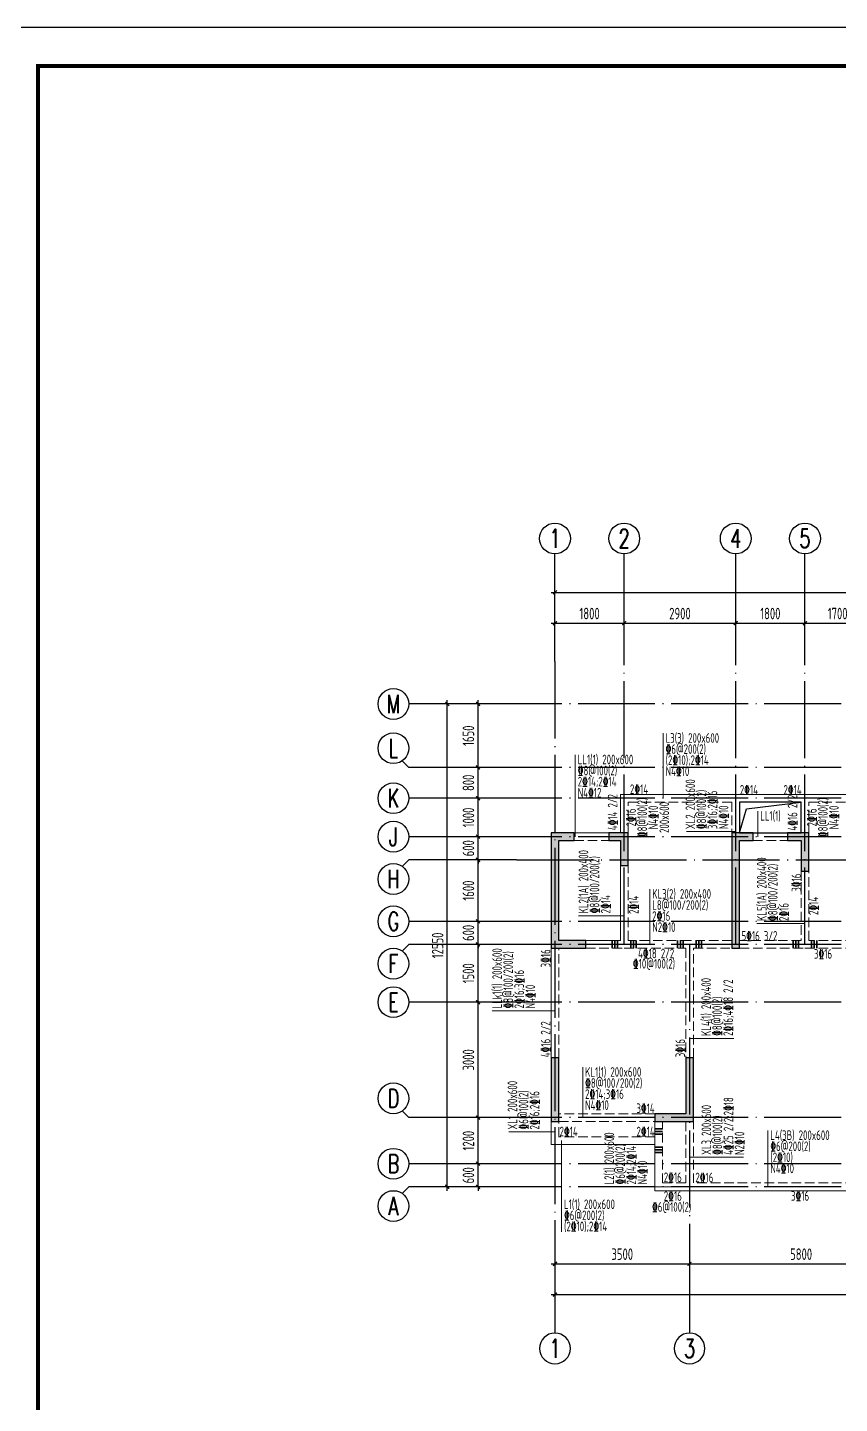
# Model space of a CAD drawing. Extents: x -1712635 to -854203, y -534641 to -21985.
# Drawn here: x -1145597 to -1124486, y -372919 to -337158 of the extents above; entities that cross this region are included whole.
import ezdxf
from ezdxf.enums import TextEntityAlignment as Align

# ---------------------------------------------------------------- set-up
doc = ezdxf.new("R2010")
doc.units = 0
doc.header["$LTSCALE"] = 1000
doc.linetypes.add('DASH', pattern=[0.35, 0.25, -0.1])
doc.linetypes.add('DOTE', pattern=[2.42, 2, -0.2, 0.02, -0.2])
doc.layers.get('0').update_dxf_attribs({"linetype": 'CONTINUOUS'})
doc.layers.get('Defpoints').update_dxf_attribs({"linetype": 'CONTINUOUS'})
for name, color, linetype in [('-TK', 7, 'CONTINUOUS'), ('A-AXIS', 1, 'CONTINUOUS'), ('A-DOTE', 10, 'DOTE'), ('AXIS_NUM', 7, 'CONTINUOUS'), ('S-D洞口', 4, 'CONTINUOUS'), ('S-L主梁线', 4, 'DASH'), ('S-L梁编号', 6, 'CONTINUOUS'), ('S-L梁配筋', 7, 'CONTINUOUS'), ('S-Q墙填充', 252, 'CONTINUOUS'), ('S-Q墙实线', 6, 'CONTINUOUS'), ('S-Y一般标注', 3, 'CONTINUOUS')]:
    doc.layers.add(name, color=color, linetype=linetype)
doc.layers.add('梁附加箍筋', color=1, linetype='CONTINUOUS', lineweight=35)
doc.styles.add('TSSD_Axis', font='complex.shx', dxfattribs={"width": 0.7, "bigfont": 'hztxt.shx'})
doc.styles.add('TSSD_DIMENSION', font='Tssdeng.shx', dxfattribs={"width": 0.7, "bigfont": 'tssdchn.shx'})
doc.styles.add('TSSD_REIN', font='tssdeng.shx', dxfattribs={"width": 0.7, "height": 300, "bigfont": 'tssdchn.shx'})
doc.dimstyles.new('TSSD_100_100', dxfattribs={"dimtxt": 300, "dimasz": 100, "dimexe": 100, "dimexo": 250, "dimgap": 100, "dimtad": 1, "dimdec": 0, "dimzin": 0, "dimdsep": 46, "dimtxsty": 'TSSD_DIMENSION', "dimblk": 'ARCHTICK', "dimcen": 0, "dimdle": 100, "dimclrt": 7, "dimadec": 0, "dimazin": 0, "dimtfac": 1, "dimtdec": 0, "dimtix": 1, "dimtmove": 2, "dimatfit": 3, "dimldrblk": 'ARCHTICK', "dimfxl": 0, "dimtolj": 1, "dimtzin": 0, "dimarcsym": 0})

# ---------------------------------------------------------------- blocks, each defined once
blk = doc.blocks.new('A1')
blk.add_lwpolyline([(0, 59400), (0, 0), (84100, 0), (84100, 59400)], close=True)
at = {"const_width": 100}
blk.add_lwpolyline([(2500, 58400), (2500, 1000), (83100, 1000), (83100, 58400)], close=True, dxfattribs=at)
blk = doc.blocks.new('ts_axno')
at = {"color": 0, "linetype": 'ByBlock', "lineweight": -2}
blk.add_circle((0, 0), 0.5, dxfattribs=at)
at = {"color": 0, "linetype": 'ByBlock', "lineweight": -2, "style": 'TSSD_Axis', "width": 0.7}
blk.add_attdef('A', text='', height=0.6, dxfattribs=at).set_placement((0, 0), align=Align.MIDDLE_CENTER)
blk = doc.blocks.new('_ArchTick')
at = {"color": 0, "const_width": 0.35}
blk.add_lwpolyline([(-0.5, -0.5), (0.5, 0.5)], dxfattribs=at)
blk = doc.blocks.new('*D117')
at = {"layer": 'Defpoints', "color": 0}
for p in [(6400, 19250), (4600, 18250), (6400, 18250)]:
    blk.add_point(p, dxfattribs=at)
at = {"layer": 'S-Y一般标注', "color": 0, "lineweight": -2}
for p, q in [((4600, 18500), (4600, 19350)), ((6400, 18500), (6400, 19350)), ((4500, 19250), (6500, 19250))]:
    blk.add_line(p, q, dxfattribs=at)
at = {"layer": 'S-Y一般标注', "color": 0, "lineweight": -2, "xscale": 100, "yscale": 100, "zscale": 100, "rotation": 180}
blk.add_blockref('_ArchTick', (4600, 19250), dxfattribs=at)
at = {"layer": 'S-Y一般标注', "color": 0, "lineweight": -2, "xscale": 100, "yscale": 100, "zscale": 100}
blk.add_blockref('_ArchTick', (6400, 19250), dxfattribs=at)
at = {"layer": 'S-Y一般标注', "color": 7, "insert": (5500, 19500), "char_height": 300, "attachment_point": 5, "style": 'TSSD_DIMENSION'}
blk.add_mtext('\\A1;1800', dxfattribs=at)
blk = doc.blocks.new('*D118')
at = {"layer": 'Defpoints', "color": 0}
for p in [(9300, 19250), (6400, 18250), (9300, 18250)]:
    blk.add_point(p, dxfattribs=at)
at = {"layer": 'S-Y一般标注', "color": 0, "lineweight": -2}
for p, q in [((6400, 18500), (6400, 19350)), ((9300, 18500), (9300, 19350)), ((6300, 19250), (9400, 19250))]:
    blk.add_line(p, q, dxfattribs=at)
at = {"layer": 'S-Y一般标注', "color": 0, "lineweight": -2, "xscale": 100, "yscale": 100, "zscale": 100, "rotation": 180}
blk.add_blockref('_ArchTick', (6400, 19250), dxfattribs=at)
at = {"layer": 'S-Y一般标注', "color": 0, "lineweight": -2, "xscale": 100, "yscale": 100, "zscale": 100}
blk.add_blockref('_ArchTick', (9300, 19250), dxfattribs=at)
at = {"layer": 'S-Y一般标注', "color": 7, "insert": (7850, 19500), "char_height": 300, "attachment_point": 5, "style": 'TSSD_DIMENSION'}
blk.add_mtext('\\A1;2900', dxfattribs=at)
blk = doc.blocks.new('*D119')
at = {"layer": 'Defpoints', "color": 0}
for p in [(11100, 19250), (9300, 18250), (11100, 18250)]:
    blk.add_point(p, dxfattribs=at)
at = {"layer": 'S-Y一般标注', "color": 0, "lineweight": -2}
for p, q in [((9300, 18500), (9300, 19350)), ((11100, 18500), (11100, 19350)), ((9200, 19250), (11200, 19250))]:
    blk.add_line(p, q, dxfattribs=at)
at = {"layer": 'S-Y一般标注', "color": 0, "lineweight": -2, "xscale": 100, "yscale": 100, "zscale": 100, "rotation": 180}
blk.add_blockref('_ArchTick', (9300, 19250), dxfattribs=at)
at = {"layer": 'S-Y一般标注', "color": 0, "lineweight": -2, "xscale": 100, "yscale": 100, "zscale": 100}
blk.add_blockref('_ArchTick', (11100, 19250), dxfattribs=at)
at = {"layer": 'S-Y一般标注', "color": 7, "insert": (10200, 19500), "char_height": 300, "attachment_point": 5, "style": 'TSSD_DIMENSION'}
blk.add_mtext('\\A1;1800', dxfattribs=at)
blk = doc.blocks.new('*D120')
at = {"layer": 'Defpoints', "color": 0}
for p in [(12800, 19250), (11100, 18250), (12800, 18250)]:
    blk.add_point(p, dxfattribs=at)
at = {"layer": 'S-Y一般标注', "color": 0, "lineweight": -2}
for p, q in [((11100, 18500), (11100, 19350)), ((12800, 18500), (12800, 19350)), ((11000, 19250), (12900, 19250))]:
    blk.add_line(p, q, dxfattribs=at)
at = {"layer": 'S-Y一般标注', "color": 0, "lineweight": -2, "xscale": 100, "yscale": 100, "zscale": 100, "rotation": 180}
blk.add_blockref('_ArchTick', (11100, 19250), dxfattribs=at)
at = {"layer": 'S-Y一般标注', "color": 0, "lineweight": -2, "xscale": 100, "yscale": 100, "zscale": 100}
blk.add_blockref('_ArchTick', (12800, 19250), dxfattribs=at)
at = {"layer": 'S-Y一般标注', "color": 7, "insert": (11950, 19500), "char_height": 300, "attachment_point": 5, "style": 'TSSD_DIMENSION'}
blk.add_mtext('\\A1;1700', dxfattribs=at)
blk = doc.blocks.new('*D139')
at = {"layer": 'Defpoints', "color": 0}
for p in [(54600, 20050), (4600, 18250), (54600, 18250)]:
    blk.add_point(p, dxfattribs=at)
at = {"layer": 'S-Y一般标注', "color": 0, "lineweight": -2}
for p, q in [((4500, 20050), (54700, 20050)), ((4600, 18500), (4600, 20150)), ((54600, 18500), (54600, 20150))]:
    blk.add_line(p, q, dxfattribs=at)
at = {"layer": 'S-Y一般标注', "color": 0, "lineweight": -2, "xscale": 100, "yscale": 100, "zscale": 100, "rotation": 180}
blk.add_blockref('_ArchTick', (4600, 20050), dxfattribs=at)
at = {"layer": 'S-Y一般标注', "color": 0, "lineweight": -2, "xscale": 100, "yscale": 100, "zscale": 100}
blk.add_blockref('_ArchTick', (54600, 20050), dxfattribs=at)
at = {"layer": 'S-Y一般标注', "color": 7, "insert": (29600, 20300), "char_height": 300, "attachment_point": 5, "style": 'TSSD_DIMENSION'}
blk.add_mtext('\\A1;50000', dxfattribs=at)
blk = doc.blocks.new('*D140')
at = {"layer": 'Defpoints', "color": 0}
for p in [(2600, 5200), (3600, 5200), (3600, 4600)]:
    blk.add_point(p, dxfattribs=at)
at = {"layer": 'S-Y一般标注', "color": 0, "lineweight": -2}
for p, q in [((3350, 5200), (2500, 5200)), ((2600, 5200), (2600, 5300)), ((2600, 4600), (2600, 5200)), ((3350, 4600), (2500, 4600)), ((2600, 4600), (2600, 4500))]:
    blk.add_line(p, q, dxfattribs=at)
at = {"layer": 'S-Y一般标注', "color": 0, "lineweight": -2, "xscale": 100, "yscale": 100, "zscale": 100}
for p, rotation in [((2600, 5200), 270), ((2600, 4600), 90)]:
    blk.add_blockref('_ArchTick', p, dxfattribs=dict(at, rotation=rotation))
at = {"layer": 'S-Y一般标注', "color": 7, "insert": (2350, 4900), "char_height": 300, "attachment_point": 5, "rotation": 90, "style": 'TSSD_DIMENSION'}
blk.add_mtext('\\A1;600', dxfattribs=at)
blk = doc.blocks.new('*D141')
at = {"layer": 'Defpoints', "color": 0}
for p in [(2600, 10900), (3600, 10900), (3600, 9400)]:
    blk.add_point(p, dxfattribs=at)
at = {"layer": 'S-Y一般标注', "color": 0, "lineweight": -2}
for p, q in [((3350, 10900), (2500, 10900)), ((2600, 9300), (2600, 11000)), ((3350, 9400), (2500, 9400))]:
    blk.add_line(p, q, dxfattribs=at)
at = {"layer": 'S-Y一般标注', "color": 0, "lineweight": -2, "xscale": 100, "yscale": 100, "zscale": 100}
for p, rotation in [((2600, 10900), 90), ((2600, 9400), 270)]:
    blk.add_blockref('_ArchTick', p, dxfattribs=dict(at, rotation=rotation))
at = {"layer": 'S-Y一般标注', "color": 7, "insert": (2350, 10150), "char_height": 300, "attachment_point": 5, "rotation": 90, "style": 'TSSD_DIMENSION'}
blk.add_mtext('\\A1;1500', dxfattribs=at)
blk = doc.blocks.new('*D142')
at = {"layer": 'Defpoints', "color": 0}
for p in [(2600, 11500), (3600, 11500), (3600, 10900)]:
    blk.add_point(p, dxfattribs=at)
at = {"layer": 'S-Y一般标注', "color": 0, "lineweight": -2}
for p, q in [((3350, 11500), (2500, 11500)), ((2600, 11500), (2600, 11600)), ((2600, 10900), (2600, 11500)), ((3350, 10900), (2500, 10900)), ((2600, 10900), (2600, 10800))]:
    blk.add_line(p, q, dxfattribs=at)
at = {"layer": 'S-Y一般标注', "color": 0, "lineweight": -2, "xscale": 100, "yscale": 100, "zscale": 100}
for p, rotation in [((2600, 11500), 270), ((2600, 10900), 90)]:
    blk.add_blockref('_ArchTick', p, dxfattribs=dict(at, rotation=rotation))
at = {"layer": 'S-Y一般标注', "color": 7, "insert": (2350, 11200), "char_height": 300, "attachment_point": 5, "rotation": 90, "style": 'TSSD_DIMENSION'}
blk.add_mtext('\\A1;600', dxfattribs=at)
blk = doc.blocks.new('*D143')
at = {"layer": 'Defpoints', "color": 0}
for p in [(2600, 13100), (3600, 13100), (3600, 11500)]:
    blk.add_point(p, dxfattribs=at)
at = {"layer": 'S-Y一般标注', "color": 0, "lineweight": -2}
for p, q in [((3350, 13100), (2500, 13100)), ((2600, 11400), (2600, 13200)), ((3350, 11500), (2500, 11500))]:
    blk.add_line(p, q, dxfattribs=at)
at = {"layer": 'S-Y一般标注', "color": 0, "lineweight": -2, "xscale": 100, "yscale": 100, "zscale": 100}
for p, rotation in [((2600, 13100), 90), ((2600, 11500), 270)]:
    blk.add_blockref('_ArchTick', p, dxfattribs=dict(at, rotation=rotation))
at = {"layer": 'S-Y一般标注', "color": 7, "insert": (2350, 12300), "char_height": 300, "attachment_point": 5, "rotation": 90, "style": 'TSSD_DIMENSION'}
blk.add_mtext('\\A1;1600', dxfattribs=at)
blk = doc.blocks.new('*D144')
at = {"layer": 'Defpoints', "color": 0}
for p in [(2600, 13700), (3600, 13700), (3600, 13100)]:
    blk.add_point(p, dxfattribs=at)
at = {"layer": 'S-Y一般标注', "color": 0, "lineweight": -2}
for p, q in [((3350, 13700), (2500, 13700)), ((2600, 13700), (2600, 13800)), ((2600, 13100), (2600, 13700)), ((3350, 13100), (2500, 13100)), ((2600, 13100), (2600, 13000))]:
    blk.add_line(p, q, dxfattribs=at)
at = {"layer": 'S-Y一般标注', "color": 0, "lineweight": -2, "xscale": 100, "yscale": 100, "zscale": 100}
for p, rotation in [((2600, 13700), 270), ((2600, 13100), 90)]:
    blk.add_blockref('_ArchTick', p, dxfattribs=dict(at, rotation=rotation))
at = {"layer": 'S-Y一般标注', "color": 7, "insert": (2350, 13400), "char_height": 300, "attachment_point": 5, "rotation": 90, "style": 'TSSD_DIMENSION'}
blk.add_mtext('\\A1;600', dxfattribs=at)
blk = doc.blocks.new('*D145')
at = {"layer": 'Defpoints', "color": 0}
for p in [(2600, 14700), (3600, 14700), (3600, 13700)]:
    blk.add_point(p, dxfattribs=at)
at = {"layer": 'S-Y一般标注', "color": 0, "lineweight": -2}
for p, q in [((3350, 14700), (2500, 14700)), ((2600, 13600), (2600, 14800)), ((3350, 13700), (2500, 13700))]:
    blk.add_line(p, q, dxfattribs=at)
at = {"layer": 'S-Y一般标注', "color": 0, "lineweight": -2, "xscale": 100, "yscale": 100, "zscale": 100}
for p, rotation in [((2600, 14700), 90), ((2600, 13700), 270)]:
    blk.add_blockref('_ArchTick', p, dxfattribs=dict(at, rotation=rotation))
at = {"layer": 'S-Y一般标注', "color": 7, "insert": (2350, 14200), "char_height": 300, "attachment_point": 5, "rotation": 90, "style": 'TSSD_DIMENSION'}
blk.add_mtext('\\A1;1000', dxfattribs=at)
blk = doc.blocks.new('*D146')
at = {"layer": 'Defpoints', "color": 0}
for p in [(1800, 17150), (3600, 17150), (3600, 4600)]:
    blk.add_point(p, dxfattribs=at)
at = {"layer": 'S-Y一般标注', "color": 0, "lineweight": -2}
for p, q in [((1800, 4500), (1800, 17250)), ((3350, 17150), (1700, 17150)), ((3350, 4600), (1700, 4600))]:
    blk.add_line(p, q, dxfattribs=at)
at = {"layer": 'S-Y一般标注', "color": 0, "lineweight": -2, "xscale": 100, "yscale": 100, "zscale": 100}
for p, rotation in [((1800, 17150), 90), ((1800, 4600), 270)]:
    blk.add_blockref('_ArchTick', p, dxfattribs=dict(at, rotation=rotation))
at = {"layer": 'S-Y一般标注', "color": 7, "insert": (1550, 10875), "char_height": 300, "attachment_point": 5, "rotation": 90, "style": 'TSSD_DIMENSION'}
blk.add_mtext('\\A1;12550', dxfattribs=at)
blk = doc.blocks.new('*D147')
at = {"layer": 'Defpoints', "color": 0}
for p in [(2600, 15500), (3600, 15500), (3600, 14700)]:
    blk.add_point(p, dxfattribs=at)
at = {"layer": 'S-Y一般标注', "color": 0, "lineweight": -2}
for p, q in [((3350, 15500), (2500, 15500)), ((2600, 14600), (2600, 15600)), ((3350, 14700), (2500, 14700))]:
    blk.add_line(p, q, dxfattribs=at)
at = {"layer": 'S-Y一般标注', "color": 0, "lineweight": -2, "xscale": 100, "yscale": 100, "zscale": 100}
for p, rotation in [((2600, 15500), 90), ((2600, 14700), 270)]:
    blk.add_blockref('_ArchTick', p, dxfattribs=dict(at, rotation=rotation))
at = {"layer": 'S-Y一般标注', "color": 7, "insert": (2350, 15100), "char_height": 300, "attachment_point": 5, "rotation": 90, "style": 'TSSD_DIMENSION'}
blk.add_mtext('\\A1;800', dxfattribs=at)
blk = doc.blocks.new('*D148')
at = {"layer": 'Defpoints', "color": 0}
for p in [(2600, 6400), (3600, 6400), (3600, 5200)]:
    blk.add_point(p, dxfattribs=at)
at = {"layer": 'S-Y一般标注', "color": 0, "lineweight": -2}
for p, q in [((2600, 5100), (2600, 6500)), ((3350, 6400), (2500, 6400)), ((3350, 5200), (2500, 5200))]:
    blk.add_line(p, q, dxfattribs=at)
at = {"layer": 'S-Y一般标注', "color": 0, "lineweight": -2, "xscale": 100, "yscale": 100, "zscale": 100}
for p, rotation in [((2600, 6400), 90), ((2600, 5200), 270)]:
    blk.add_blockref('_ArchTick', p, dxfattribs=dict(at, rotation=rotation))
at = {"layer": 'S-Y一般标注', "color": 7, "insert": (2350, 5800), "char_height": 300, "attachment_point": 5, "rotation": 90, "style": 'TSSD_DIMENSION'}
blk.add_mtext('\\A1;1200', dxfattribs=at)
blk = doc.blocks.new('*D149')
at = {"layer": 'Defpoints', "color": 0}
for p in [(2600, 9400), (3600, 9400), (3600, 6400)]:
    blk.add_point(p, dxfattribs=at)
at = {"layer": 'S-Y一般标注', "color": 0, "lineweight": -2}
for p, q in [((3350, 9400), (2500, 9400)), ((2600, 6300), (2600, 9500)), ((3350, 6400), (2500, 6400))]:
    blk.add_line(p, q, dxfattribs=at)
at = {"layer": 'S-Y一般标注', "color": 0, "lineweight": -2, "xscale": 100, "yscale": 100, "zscale": 100}
for p, rotation in [((2600, 9400), 90), ((2600, 6400), 270)]:
    blk.add_blockref('_ArchTick', p, dxfattribs=dict(at, rotation=rotation))
at = {"layer": 'S-Y一般标注', "color": 7, "insert": (2350, 7900), "char_height": 300, "attachment_point": 5, "rotation": 90, "style": 'TSSD_DIMENSION'}
blk.add_mtext('\\A1;3000', dxfattribs=at)
blk = doc.blocks.new('*D154')
at = {"layer": 'Defpoints', "color": 0}
for p in [(8100, 3600), (13900, 3600), (13900, 2600)]:
    blk.add_point(p, dxfattribs=at)
at = {"layer": 'S-Y一般标注', "color": 0, "lineweight": -2}
for p, q in [((8100, 3350), (8100, 2500)), ((13900, 3350), (13900, 2500)), ((8000, 2600), (14000, 2600))]:
    blk.add_line(p, q, dxfattribs=at)
at = {"layer": 'S-Y一般标注', "color": 0, "lineweight": -2, "xscale": 100, "yscale": 100, "zscale": 100, "rotation": 180}
blk.add_blockref('_ArchTick', (8100, 2600), dxfattribs=at)
at = {"layer": 'S-Y一般标注', "color": 0, "lineweight": -2, "xscale": 100, "yscale": 100, "zscale": 100}
blk.add_blockref('_ArchTick', (13900, 2600), dxfattribs=at)
at = {"layer": 'S-Y一般标注', "color": 7, "insert": (11000, 2850), "char_height": 300, "attachment_point": 5, "style": 'TSSD_DIMENSION'}
blk.add_mtext('\\A1;5800', dxfattribs=at)
blk = doc.blocks.new('*D162')
at = {"layer": 'Defpoints', "color": 0}
for p in [(4600, 3600), (54600, 3600), (54600, 1800)]:
    blk.add_point(p, dxfattribs=at)
at = {"layer": 'S-Y一般标注', "color": 0, "lineweight": -2}
for p, q in [((4600, 3350), (4600, 1700)), ((54600, 3350), (54600, 1700)), ((4500, 1800), (54700, 1800))]:
    blk.add_line(p, q, dxfattribs=at)
at = {"layer": 'S-Y一般标注', "color": 0, "lineweight": -2, "xscale": 100, "yscale": 100, "zscale": 100, "rotation": 180}
blk.add_blockref('_ArchTick', (4600, 1800), dxfattribs=at)
at = {"layer": 'S-Y一般标注', "color": 0, "lineweight": -2, "xscale": 100, "yscale": 100, "zscale": 100}
blk.add_blockref('_ArchTick', (54600, 1800), dxfattribs=at)
at = {"layer": 'S-Y一般标注', "color": 7, "insert": (29600, 2050), "char_height": 300, "attachment_point": 5, "style": 'TSSD_DIMENSION'}
blk.add_mtext('\\A1;50000', dxfattribs=at)
blk = doc.blocks.new('*D164')
at = {"layer": 'Defpoints', "color": 0}
for p in [(4600, 3600), (8100, 3600), (8100, 2600)]:
    blk.add_point(p, dxfattribs=at)
at = {"layer": 'S-Y一般标注', "color": 0, "lineweight": -2}
for p, q in [((4600, 3350), (4600, 2500)), ((8100, 3350), (8100, 2500)), ((4500, 2600), (8200, 2600))]:
    blk.add_line(p, q, dxfattribs=at)
at = {"layer": 'S-Y一般标注', "color": 0, "lineweight": -2, "xscale": 100, "yscale": 100, "zscale": 100, "rotation": 180}
blk.add_blockref('_ArchTick', (4600, 2600), dxfattribs=at)
at = {"layer": 'S-Y一般标注', "color": 0, "lineweight": -2, "xscale": 100, "yscale": 100, "zscale": 100}
blk.add_blockref('_ArchTick', (8100, 2600), dxfattribs=at)
at = {"layer": 'S-Y一般标注', "color": 7, "insert": (6350, 2850), "char_height": 300, "attachment_point": 5, "style": 'TSSD_DIMENSION'}
blk.add_mtext('\\A1;3500', dxfattribs=at)
blk = doc.blocks.new('*D178')
at = {"layer": 'Defpoints', "color": 0}
for p in [(2600, 17150), (3600, 17150), (3600, 15500)]:
    blk.add_point(p, dxfattribs=at)
at = {"layer": 'S-Y一般标注', "color": 0, "lineweight": -2}
for p, q in [((2600, 15400), (2600, 17250)), ((3350, 17150), (2500, 17150)), ((3350, 15500), (2500, 15500))]:
    blk.add_line(p, q, dxfattribs=at)
at = {"layer": 'S-Y一般标注', "color": 0, "lineweight": -2, "xscale": 100, "yscale": 100, "zscale": 100}
for p, rotation in [((2600, 17150), 90), ((2600, 15500), 270)]:
    blk.add_blockref('_ArchTick', p, dxfattribs=dict(at, rotation=rotation))
at = {"layer": 'S-Y一般标注', "color": 7, "insert": (2350, 16325), "char_height": 300, "attachment_point": 5, "rotation": 90, "style": 'TSSD_DIMENSION'}
blk.add_mtext('\\A1;1650', dxfattribs=at)
blk = doc.blocks.new('20210807.15312078')
at = {"layer": 'S-Q墙填充'}
h = blk.add_hatch(color=252, dxfattribs=at)
h.dxf.hatch_style = 1
h.paths.add_polyline_path([(61116, 65940), (61516, 65940), (61516, 66140), (60916, 66140), (60916, 63140), (61816, 63140), (61816, 63340), (61116, 63340)])
h = blk.add_hatch(color=252, dxfattribs=at)
h.dxf.hatch_style = 1
h.paths.add_polyline_path([(62916, 66140), (62416, 66140), (62416, 65940), (62716, 65940), (62716, 65290), (62916, 65290)])
h = blk.add_hatch(color=252, dxfattribs=at)
h.dxf.hatch_style = 1
h.paths.add_polyline_path([(65616, 66140), (65616, 63140), (65816, 63140), (65816, 65940), (66166, 65940), (66166, 66140)])
h = blk.add_hatch(color=252, dxfattribs=at)
h.dxf.hatch_style = 1
h.paths.add_polyline_path([(67416, 65940), (67416, 65140), (67616, 65140), (67616, 66140), (67066, 66140), (67066, 65940)])
h = blk.add_hatch(color=252, dxfattribs=at)
h.dxf.hatch_style = 1
h.paths.add_polyline_path([(61116, 58640), (61116, 60290), (60916, 60290), (60916, 58640)])
h = blk.add_hatch(color=252, dxfattribs=at)
h.dxf.hatch_style = 1
h.paths.add_polyline_path([(64616, 60290), (64416, 60290), (64416, 58840), (63716, 58840), (63616, 58840), (63616, 58640), (63716, 58640), (64616, 58640)])
at = {"layer": 'S-D洞口', "color": 5}
blk.add_lwpolyline([(65816, 66140), (67416, 66140), (67416, 66940), (65816, 66940), (65816, 66140), (65993, 66762), (67416, 66940)], dxfattribs=at)
at = {"layer": 'S-L主梁线', "linetype": 'ByBlock', "lineweight": 18}
for p, q in [((62716, 67140), (62716, 66140)), ((65716, 67140), (62716, 67140)), ((67516, 67140), (65716, 67140)), ((65816, 66940), (67416, 66940)), ((65816, 66140), (65816, 66940)), ((67416, 66940), (67416, 66140)), ((69116, 67140), (67516, 67140)), ((62416, 66140), (61516, 66140)), ((67066, 66140), (66166, 66140)), ((62716, 65290), (62716, 63340)), ((62716, 63340), (61816, 63340)), ((60916, 63140), (60916, 60290)), ((60916, 58640), (60916, 58040)), ((63616, 58640), (63616, 56840)), ((60916, 58040), (63616, 58040)), ((63616, 56840), (64516, 56840)), ((64516, 56840), (82516, 56840))]:
    blk.add_line(p, q, dxfattribs=at)
at = {"layer": 'S-L主梁线', "linetype": 'DASH', "lineweight": 18}
for p, q in [((62916, 66940), (65616, 66940)), ((62916, 66140), (62916, 66940)), ((65616, 66940), (65616, 66140)), ((67616, 66940), (69116, 66940)), ((67616, 66140), (67616, 66940)), ((61516, 65940), (62416, 65940)), ((66166, 65940), (67066, 65940)), ((62916, 63340), (62916, 65290)), ((67416, 65140), (67416, 63340)), ((67616, 63340), (67616, 65140)), ((64516, 63340), (62916, 63340)), ((65616, 63340), (64516, 63340)), ((67416, 63340), (65816, 63340)), ((70216, 63340), (67616, 63340)), ((61116, 60290), (61116, 63140)), ((61816, 63140), (62816, 63140)), ((62816, 63140), (64416, 63140)), ((64416, 63140), (64416, 60290)), ((64616, 63140), (65616, 63140)), ((64616, 60290), (64616, 63140)), ((65816, 63140), (67516, 63140)), ((67516, 63140), (70216, 63140)), ((63616, 58840), (61116, 58840)), ((61116, 58640), (63616, 58640)), ((61116, 58240), (61116, 58640)), ((63816, 57040), (63816, 58640)), ((64416, 58640), (64416, 57040)), ((64616, 57040), (64616, 58640)), ((63616, 58240), (61116, 58240)), ((64416, 57040), (63816, 57040)), ((70216, 57040), (64616, 57040))]:
    blk.add_line(p, q, dxfattribs=at)
at = {"layer": 'S-Q墙实线'}
for points in [[(61116, 65940), (61516, 65940), (61516, 66140), (60916, 66140), (60916, 63140), (61816, 63140), (61816, 63340), (61116, 63340)], [(62916, 66140), (62416, 66140), (62416, 65940), (62716, 65940), (62716, 65290), (62916, 65290)], [(65616, 66140), (65616, 63140), (65816, 63140), (65816, 65940), (66166, 65940), (66166, 66140)], [(67416, 65940), (67416, 65140), (67616, 65140), (67616, 66140), (67066, 66140), (67066, 65940)], [(61116, 58640), (61116, 60290), (60916, 60290), (60916, 58640)]]:
    blk.add_lwpolyline(points, close=True, dxfattribs=at)
blk.add_lwpolyline([(63716, 58840), (63616, 58840), (63616, 58640), (63716, 58640), (64616, 58640), (64616, 60290), (64416, 60290), (64416, 58840), (63716, 58840)], dxfattribs=at)
blk = doc.blocks.new('20210726.16395156')
at = {"layer": 'A-AXIS'}
for p, q in [((4600, 18249.9), (4600, 21049.9)), ((6400, 18249.9), (6400, 21049.9)), ((9300, 18249.9), (9300, 21049.9)), ((11100, 18249.9), (11100, 21049.9)), ((3600, 17150), (800, 17150)), ((800, 15500), (628.4, 15671.7)), ((3600, 15500), (800, 15500)), ((3600, 14700), (800, 14700)), ((3600, 13700), (800, 13700)), ((800, 13100.3), (628.4, 12928.7)), ((3600, 13100.3), (800, 13100.3)), ((3600, 11500), (800, 11500)), ((800, 10900), (628.4, 10728.4)), ((3600, 10900), (800, 10900)), ((3600, 9400), (800, 9400)), ((800, 6400), (628.4, 6571.7)), ((3600, 6400), (800, 6400)), ((3600, 5200), (800, 5200)), ((800, 4600), (628.4, 4428.4)), ((3600, 4600), (800, 4600)), ((4600, 3600), (4600, 800)), ((8100, 3600), (8100, 800))]:
    blk.add_line(p, q, dxfattribs=at)
at = {"layer": 'A-DOTE'}
for p, q in [((4600, 18249.9), (4600, 3600)), ((6400, 10900), (6400, 18249.9)), ((9300, 10900), (9300, 18249.9)), ((11100, 10900), (11100, 18249.9)), ((55600, 17150), (3600, 17150)), ((55600, 15500), (3600, 15500)), ((55600, 14700), (3600, 14700)), ((55600, 13700), (3600, 13700)), ((3600, 13100.3), (55600, 13100.3)), ((55600, 11500), (3600, 11500)), ((55600, 10900), (3600, 10900)), ((8100, 10900), (8100, 3600)), ((55600, 9400), (3600, 9400)), ((55600, 6400), (3600, 6400)), ((55600, 5200), (3600, 5200)), ((55600, 4600), (3600, 4600))]:
    blk.add_line(p, q, dxfattribs=at)
at = {"layer": 'A-AXIS'}
ref = blk.add_blockref('ts_axno', (4600, 21449.9), dxfattribs=dict(at, xscale=800, yscale=800, zscale=800))
ref.add_attrib('1', '1', dxfattribs={"layer": 'AXIS_NUM', "height": 480, "style": 'TSSD_Axis', "width": 0.7}).set_placement((4600, 21449.9), align=Align.MIDDLE_CENTER)
ref = blk.add_blockref('ts_axno', (6400, 21449.9), dxfattribs=dict(at, xscale=800, yscale=800, zscale=800))
ref.add_attrib('2', '2', dxfattribs={"layer": 'AXIS_NUM', "height": 480, "style": 'TSSD_Axis', "width": 0.7}).set_placement((6400, 21449.9), align=Align.MIDDLE_CENTER)
ref = blk.add_blockref('ts_axno', (9300, 21449.9), dxfattribs=dict(at, xscale=800, yscale=800, zscale=800))
ref.add_attrib('3', '4', dxfattribs={"layer": 'AXIS_NUM', "height": 480, "style": 'TSSD_Axis', "width": 0.7}).set_placement((9300, 21449.9), align=Align.MIDDLE_CENTER)
ref = blk.add_blockref('ts_axno', (11100, 21449.9), dxfattribs=dict(at, xscale=800, yscale=800, zscale=800))
ref.add_attrib('4', '5', dxfattribs={"layer": 'AXIS_NUM', "height": 480, "style": 'TSSD_Axis', "width": 0.7}).set_placement((11100, 21449.9), align=Align.MIDDLE_CENTER)
ref = blk.add_blockref('ts_axno', (400, 17150), dxfattribs=dict(at, xscale=800, yscale=800, zscale=800))
ref.add_attrib('G', 'M', dxfattribs={"layer": 'AXIS_NUM', "height": 480, "style": 'TSSD_Axis', "width": 0.7}).set_placement((400, 17150), align=Align.MIDDLE_CENTER)
ref = blk.add_blockref('ts_axno', (400, 16000), dxfattribs=dict(at, xscale=800, yscale=800, zscale=800))
ref.add_attrib('G', 'L', dxfattribs={"layer": 'AXIS_NUM', "height": 480, "style": 'TSSD_Axis', "width": 0.7}).set_placement((400, 16000), align=Align.MIDDLE_CENTER)
ref = blk.add_blockref('ts_axno', (400, 14700), dxfattribs=dict(at, xscale=800, yscale=800, zscale=800))
ref.add_attrib('G', 'K', dxfattribs={"layer": 'AXIS_NUM', "height": 480, "style": 'TSSD_Axis', "width": 0.7}).set_placement((400, 14700), align=Align.MIDDLE_CENTER)
ref = blk.add_blockref('ts_axno', (400, 13700), dxfattribs=dict(at, xscale=800, yscale=800, zscale=800))
ref.add_attrib('G', 'J', dxfattribs={"layer": 'AXIS_NUM', "height": 480, "style": 'TSSD_Axis', "width": 0.7}).set_placement((400, 13700), align=Align.MIDDLE_CENTER)
ref = blk.add_blockref('ts_axno', (400, 12600.3), dxfattribs=dict(at, xscale=800, yscale=800, zscale=800))
ref.add_attrib('C', 'H', dxfattribs={"layer": 'AXIS_NUM', "height": 480, "style": 'TSSD_Axis', "width": 0.7}).set_placement((400, 12600.3), align=Align.MIDDLE_CENTER)
ref = blk.add_blockref('ts_axno', (400, 11500), dxfattribs=dict(at, xscale=800, yscale=800, zscale=800))
ref.add_attrib('D', 'G', dxfattribs={"layer": 'AXIS_NUM', "height": 480, "style": 'TSSD_Axis', "width": 0.7}).set_placement((400, 11500), align=Align.MIDDLE_CENTER)
ref = blk.add_blockref('ts_axno', (400, 10400), dxfattribs=dict(at, xscale=800, yscale=800, zscale=800))
ref.add_attrib('C', 'F', dxfattribs={"layer": 'AXIS_NUM', "height": 480, "style": 'TSSD_Axis', "width": 0.7}).set_placement((400, 10400), align=Align.MIDDLE_CENTER)
ref = blk.add_blockref('ts_axno', (400, 9400), dxfattribs=dict(at, xscale=800, yscale=800, zscale=800))
ref.add_attrib('B', 'E', dxfattribs={"layer": 'AXIS_NUM', "height": 480, "style": 'TSSD_Axis', "width": 0.7}).set_placement((400, 9400), align=Align.MIDDLE_CENTER)
ref = blk.add_blockref('ts_axno', (400, 6900), dxfattribs=dict(at, xscale=800, yscale=800, zscale=800, rotation=180))
ref.add_attrib('C', 'D', dxfattribs={"layer": 'AXIS_NUM', "height": 480, "style": 'TSSD_Axis', "width": 0.7}).set_placement((400, 6900), align=Align.MIDDLE_CENTER)
ref = blk.add_blockref('ts_axno', (400, 5200), dxfattribs=dict(at, xscale=800, yscale=800, zscale=800))
ref.add_attrib('A', 'B', dxfattribs={"layer": 'AXIS_NUM', "height": 480, "style": 'TSSD_Axis', "width": 0.7}).set_placement((400, 5200), align=Align.MIDDLE_CENTER)
ref = blk.add_blockref('ts_axno', (400, 4100), dxfattribs=dict(at, xscale=800, yscale=800, zscale=800))
ref.add_attrib('F', 'A', dxfattribs={"layer": 'AXIS_NUM', "height": 480, "style": 'TSSD_Axis', "width": 0.7}).set_placement((400, 4100), align=Align.MIDDLE_CENTER)
ref = blk.add_blockref('ts_axno', (4600, 400), dxfattribs=dict(at, xscale=-800, yscale=800, zscale=800, rotation=180))
ref.add_attrib('1', '1', dxfattribs={"layer": 'AXIS_NUM', "height": 480, "style": 'TSSD_Axis', "width": 0.7}).set_placement((4600, 400), align=Align.MIDDLE_CENTER)
ref = blk.add_blockref('ts_axno', (8100, 400), dxfattribs=dict(at, xscale=-800, yscale=800, zscale=800, rotation=180))
ref.add_attrib('2', '3', dxfattribs={"layer": 'AXIS_NUM', "height": 480, "style": 'TSSD_Axis', "width": 0.7}).set_placement((8100, 400), align=Align.MIDDLE_CENTER)
at = {"layer": 'S-Y一般标注'}
for base, p1, p2, picture, middle in [((54600, 20049.9), (4600, 18249.9), (54600, 18249.9), '*D139', (29600, 20299.9)), ((6400, 19249.9), (4600, 18249.9), (6400, 18249.9), '*D117', (5500, 19499.9)), ((9300, 19249.9), (6400, 18249.9), (9300, 18249.9), '*D118', (7850, 19499.9)), ((11100, 19249.9), (9300, 18249.9), (11100, 18249.9), '*D119', (10200, 19499.9)), ((12800, 19249.9), (11100, 18249.9), (12800, 18249.9), '*D120', (11950, 19499.9)), ((54600, 1800), (4600, 3600), (54600, 3600), '*D162', (29600, 2050)), ((8100, 2600), (4600, 3600), (8100, 3600), '*D164', (6350, 2850)), ((13900, 2600), (8100, 3600), (13900, 3600), '*D154', (11000, 2850))]:
    dim = blk.add_linear_dim(base=base, p1=p1, p2=p2, dimstyle='TSSD_100_100', dxfattribs=at)
    dim.commit()
    dim.dimension.update_dxf_attribs({"geometry": picture, "text_midpoint": middle})
for base, p1, p2, picture, middle in [((1800, 17150), (3600, 4600), (3600, 17150), '*D146', (1550, 10875)), ((2600, 17150), (3600, 15500), (3600, 17150), '*D178', (2350, 16325)), ((2600, 15500), (3600, 14700), (3600, 15500), '*D147', (2350, 15100)), ((2600, 14700), (3600, 13700), (3600, 14700), '*D145', (2350, 14200)), ((2600, 13700), (3600, 13100.3), (3600, 13700), '*D144', (2350, 13400.2)), ((2600, 13100.3), (3600, 11500), (3600, 13100.3), '*D143', (2350, 12300.2)), ((2600, 11500), (3600, 10900), (3600, 11500), '*D142', (2350, 11200)), ((2600, 10900), (3600, 9400), (3600, 10900), '*D141', (2350, 10150)), ((2600, 9400), (3600, 6400), (3600, 9400), '*D149', (2350, 7900)), ((2600, 6400), (3600, 5200), (3600, 6400), '*D148', (2350, 5800)), ((2600, 5200), (3600, 4600), (3600, 5200), '*D140', (2350, 4900))]:
    dim = blk.add_linear_dim(base=base, p1=p1, p2=p2, angle=90, dimstyle='TSSD_100_100', dxfattribs=at)
    dim.commit()
    dim.dimension.update_dxf_attribs({"geometry": picture, "text_midpoint": middle})

msp = doc.modelspace()

# ---------------------------------------------------------------- linework, layer by layer
at = {"layer": 'S-L梁编号', "lineweight": 18}
for p, q in [((-1129069.58, -357188.23), (-1129069.58, -355497.65)), ((-1131353.93, -358188.23), (-1131353.93, -356056.37)), ((-1126609.01, -358188.23), (-1126609.01, -357522.01)), ((-1127183.46, -358055.35), (-1128459.37, -358055.35)), ((-1129417.61, -360988.23), (-1129417.61, -359550.24)), ((-1130083.46, -360243.84), (-1131267.15, -360243.84)), ((-1125383.46, -360442.28), (-1126632.61, -360442.28)), ((-1131883.47, -362714.36), (-1133512.69, -362714.36)), ((-1128383.46, -363429.27), (-1127235.42, -363429.27)), ((-1131162.35, -365488.23), (-1131162.35, -364177.47)), ((-1126346.37, -367288.07), (-1126346.37, -365820.89)), ((-1131883.46, -365862.53), (-1133084.56, -365862.53)), ((-1131710.48, -366088.23), (-1131710.48, -368460.54)), ((-1128383.46, -366521.16), (-1126979.65, -366521.16)), ((-1128147.19, -367289.21), (-1130599.22, -367289.21))]:
    msp.add_line(p, q, dxfattribs=at)
at = {"layer": '梁附加箍筋', "lineweight": 35}
for p, q in [((-1130393.46, -361088.23), (-1130393.46, -360888.23)), ((-1130323.46, -361088.23), (-1130323.46, -360888.23)), ((-1130253.46, -361088.23), (-1130253.46, -360888.23)), ((-1129913.46, -361088.23), (-1129913.46, -360888.23)), ((-1129843.46, -361088.23), (-1129843.46, -360888.23)), ((-1129773.46, -361088.23), (-1129773.46, -360888.23)), ((-1128693.46, -361088.23), (-1128693.46, -360888.23)), ((-1128623.46, -361088.23), (-1128623.46, -360888.23)), ((-1128553.46, -361088.23), (-1128553.46, -360888.23)), ((-1128213.46, -361088.23), (-1128213.46, -360888.23)), ((-1128143.46, -361088.23), (-1128143.46, -360888.23)), ((-1128073.46, -361088.23), (-1128073.46, -360888.23)), ((-1125693.46, -361088.23), (-1125693.46, -360888.23)), ((-1125623.46, -361088.23), (-1125623.46, -360888.23)), ((-1125553.46, -361088.23), (-1125553.46, -360888.23)), ((-1125213.46, -361088.23), (-1125213.46, -360888.23)), ((-1125143.46, -361088.23), (-1125143.46, -360888.23)), ((-1125073.46, -361088.23), (-1125073.46, -360888.23)), ((-1129083.55, -365778.23), (-1129283.55, -365778.23)), ((-1129083.55, -365848.23), (-1129283.55, -365848.23)), ((-1129083.55, -365918.23), (-1129283.55, -365918.23)), ((-1129083.55, -366258.23), (-1129283.55, -366258.23)), ((-1129083.55, -366328.23), (-1129283.55, -366328.23)), ((-1129083.55, -366398.23), (-1129283.55, -366398.23))]:
    msp.add_line(p, q, dxfattribs=at)

# ---------------------------------------------------------------- block references
at = {"layer": '-TK'}
msp.add_blockref('A1', (-1147825.76, -396558.03), dxfattribs=at)
at = {"layer": 'A-DOTE'}
msp.add_blockref('20210726.16395156', (-1136483.47, -371888.28), dxfattribs=at)
at = {"layer": 'S-Q墙填充'}
msp.add_blockref('20210807.15312078', (-1192899.12, -424227.8), dxfattribs=at)

# ---------------------------------------------------------------- texts
at = {"layer": 'S-L梁编号', "color": 6, "style": 'TSSD_REIN', "width": 0.7}
for s, p in [('L3(3) 200x600', (-1129007.08, -355747.65)), ('LL1(1) 200x600', (-1131291.43, -356306.37)), ('LL1(1)', (-1126546.51, -357772.01)), ('KL3(2) 200x400', (-1129355.11, -359800.24)), ('KL1(1) 200x600', (-1131099.85, -364427.47)), ('L4(3B) 200x600', (-1126283.87, -366070.89)), ('L1(1) 200x600', (-1131647.98, -367866.31))]:
    msp.add_text(s, height=250, dxfattribs=at).set_placement(p)
for s, p in [('XL2 200x600', (-1128238.22, -357992.85)), ('KL2(1A) 200x400', (-1131017.15, -360181.34)), ('KL5(1A) 200x400', (-1126382.61, -360379.78)), ('LLk1(1) 200x600', (-1133262.69, -362651.86)), ('KL4(1) 200x400', (-1127829.65, -363366.77)), ('XL1 200x600', (-1132863.41, -365800.03)), ('XL3 200x600', (-1127822.92, -366458.66)), ('L2(1) 200x600', (-1130349.22, -367226.71))]:
    msp.add_text(s, height=250, rotation=90, dxfattribs=at).set_placement(p)
at = {"layer": 'S-L梁配筋', "color": 7, "style": 'TSSD_REIN', "width": 0.7}
for s, p in [('%%1326@200(2)', (-1129007.08, -356035.15)), ('(2%%13210);2%%13214', (-1129007.08, -356322.65)), ('%%1328@100(2)', (-1131291.43, -356593.87)), ('N4%%13210', (-1129007.08, -356610.15)), ('2%%13214;2%%13214', (-1131291.43, -356881.37)), ('2%%13214', (-1129933.46, -357079.03)), ('N4%%13212', (-1131291.43, -357168.87)), ('L8@100/200(2)', (-1129355.11, -360087.74)), ('2%%13216', (-1129355.11, -360375.24)), ('N2%%13210', (-1129355.11, -360662.74)), ('5%%13216 3/2', (-1127033.46, -360890.8)), ('3%%13216', (-1125149.33, -361358.28)), ('%%13210@100(2)', (-1129857.34, -361616.04)), ('2%%13214;3%%13216', (-1131099.85, -365002.47)), ('%%1328@100/200(2)', (-1131099.85, -364714.97)), ('N4%%13210', (-1131099.85, -365289.97)), ('%%1326@200(2)', (-1126283.87, -366358.39)), ('(2%%13210)', (-1126283.87, -366645.89)), ('N4%%13210', (-1126283.87, -366933.39)), ('2%%13216', (-1129054.13, -367164.18)), ('2%%13216', (-1128233.46, -367171.2)), ('2%%13216', (-1129054.13, -367652.65)), ('3%%13216', (-1125746.17, -367649.33)), ('%%1326@200(2)', (-1131647.98, -368153.81)), ('%%1326@100(2)', (-1129358.72, -367936.3)), ('(2%%13210);2%%13214', (-1131647.98, -368441.31))]:
    msp.add_text(s, height=250, dxfattribs=at).set_placement(p)
for p in [(-1126604.08, -357095.57), (-1125468.15, -357095.57)]:
    msp.add_text('2%%13214', height=250, dxfattribs=at).set_placement(p, align=Align.RIGHT)
at = {"layer": 'S-L梁配筋', "color": 1, "style": 'TSSD_REIN', "width": 0.7}
msp.add_text('4%%13214 2/2', height=250, rotation=90, dxfattribs=at).set_placement((-1130184.77, -357550.47), align=Align.BOTTOM_CENTER)
at = {"layer": 'S-L梁配筋', "color": 7, "style": 'TSSD_REIN', "width": 0.7}
for s, p in [('%%1328@100(2)', (-1129416.25, -357688.23)), ('4%%13216 2/2', (-1125507.07, -357564.39)), ('%%1328@100(2)', (-1124716.81, -357688.23)), ('2%%13216', (-1129703.75, -357688.23)), ('N4%%13210', (-1129128.75, -357688.23)), ('200x600', (-1128841.25, -357688.23)), ('2%%13216', (-1125004.31, -357688.23)), ('N4%%13210', (-1124429.31, -357688.23))]:
    msp.add_text(s, height=250, rotation=90, dxfattribs=at).set_placement(p, align=Align.BOTTOM_CENTER)
for s, rotation, p in [('%%1328@100(2)', 90, (-1127950.72, -357992.85)), ('N4%%13210', 90, (-1127375.72, -357992.85)), ('%%1328@100/200(2)', 90, (-1130729.65, -360181.34)), ('%%1328@100/200(2)', 90, (-1126095.11, -360379.78)), ('3%%13216', 90, (-1125482.27, -359618.7)), ('2%%13214', 90, (-1130442.15, -360181.34)), ('2%%13216', 90, (-1125807.61, -360379.78)), ('%%1328@100/200(2)', 90, (-1132975.19, -362651.86)), ('3%%13216', 90, (-1132001.01, -361585.63)), ('2%%13216;3%%13216', 90, (-1132687.69, -362651.86)), ('N4%%13210', 90, (-1132400.19, -362651.86)), ('%%1328@100(2)', 90, (-1127542.15, -363366.77)), ('4%%13216 2/2', 90, (-1132001.01, -363920.58)), ('3%%13216', 90, (-1128501.01, -363920.58)), ('%%1326@100(2)', 90, (-1132575.91, -365800.03)), ('2%%13216;2%%13216', 90, (-1132288.41, -365800.03)), ('4%%13225 2/2;2%%13218', 90, (-1127247.92, -366458.66)), ('%%1328@100(2)', 90, (-1127535.42, -366458.66)), ('2%%13214', 360, (-1131763.79, -365975.33)), ('N2%%13210', 90, (-1126960.42, -366458.66)), ('%%1326@200(2)', 90, (-1130061.72, -367226.71)), ('2%%13214;2%%13214', 90, (-1129774.22, -367226.71)), ('N4%%13210', 90, (-1129486.72, -367226.71))]:
    msp.add_text(s, height=250, rotation=rotation, dxfattribs=at).set_placement(p)
at = {"layer": 'S-L梁配筋', "color": 1, "style": 'TSSD_REIN', "width": 0.7}
for s, p in [('3%%13216;2%%13216', (-1127663.22, -357992.85)), ('2%%13216;4%%13218 2/2', (-1127254.65, -363366.77))]:
    msp.add_text(s, height=250, rotation=90, dxfattribs=at).set_placement(p)
at = {"layer": 'S-L梁配筋', "color": 7, "style": 'TSSD_REIN', "width": 0.7}
for p in [(-1129708.63, -359959.9), (-1125035.05, -359988.23)]:
    msp.add_text('2%%13214', height=250, rotation=90, dxfattribs=at).set_placement(p, align=Align.CENTER)
at = {"layer": 'S-L梁配筋', "color": 1, "style": 'TSSD_REIN', "width": 0.7}
msp.add_text('4%%13218 2/2', height=250, dxfattribs=at).set_placement((-1129723.16, -361348.01))
at = {"layer": 'S-L梁配筋', "color": 7, "style": 'TSSD_REIN', "width": 0.7}
for s, p in [('3%%13214', (-1129290.16, -365371.53)), ('2%%13214', (-1129290.16, -365975.33))]:
    msp.add_text(s, height=250, rotation=360, dxfattribs=at).set_placement(p, align=Align.RIGHT)

doc.saveas('drawing.dxf')
